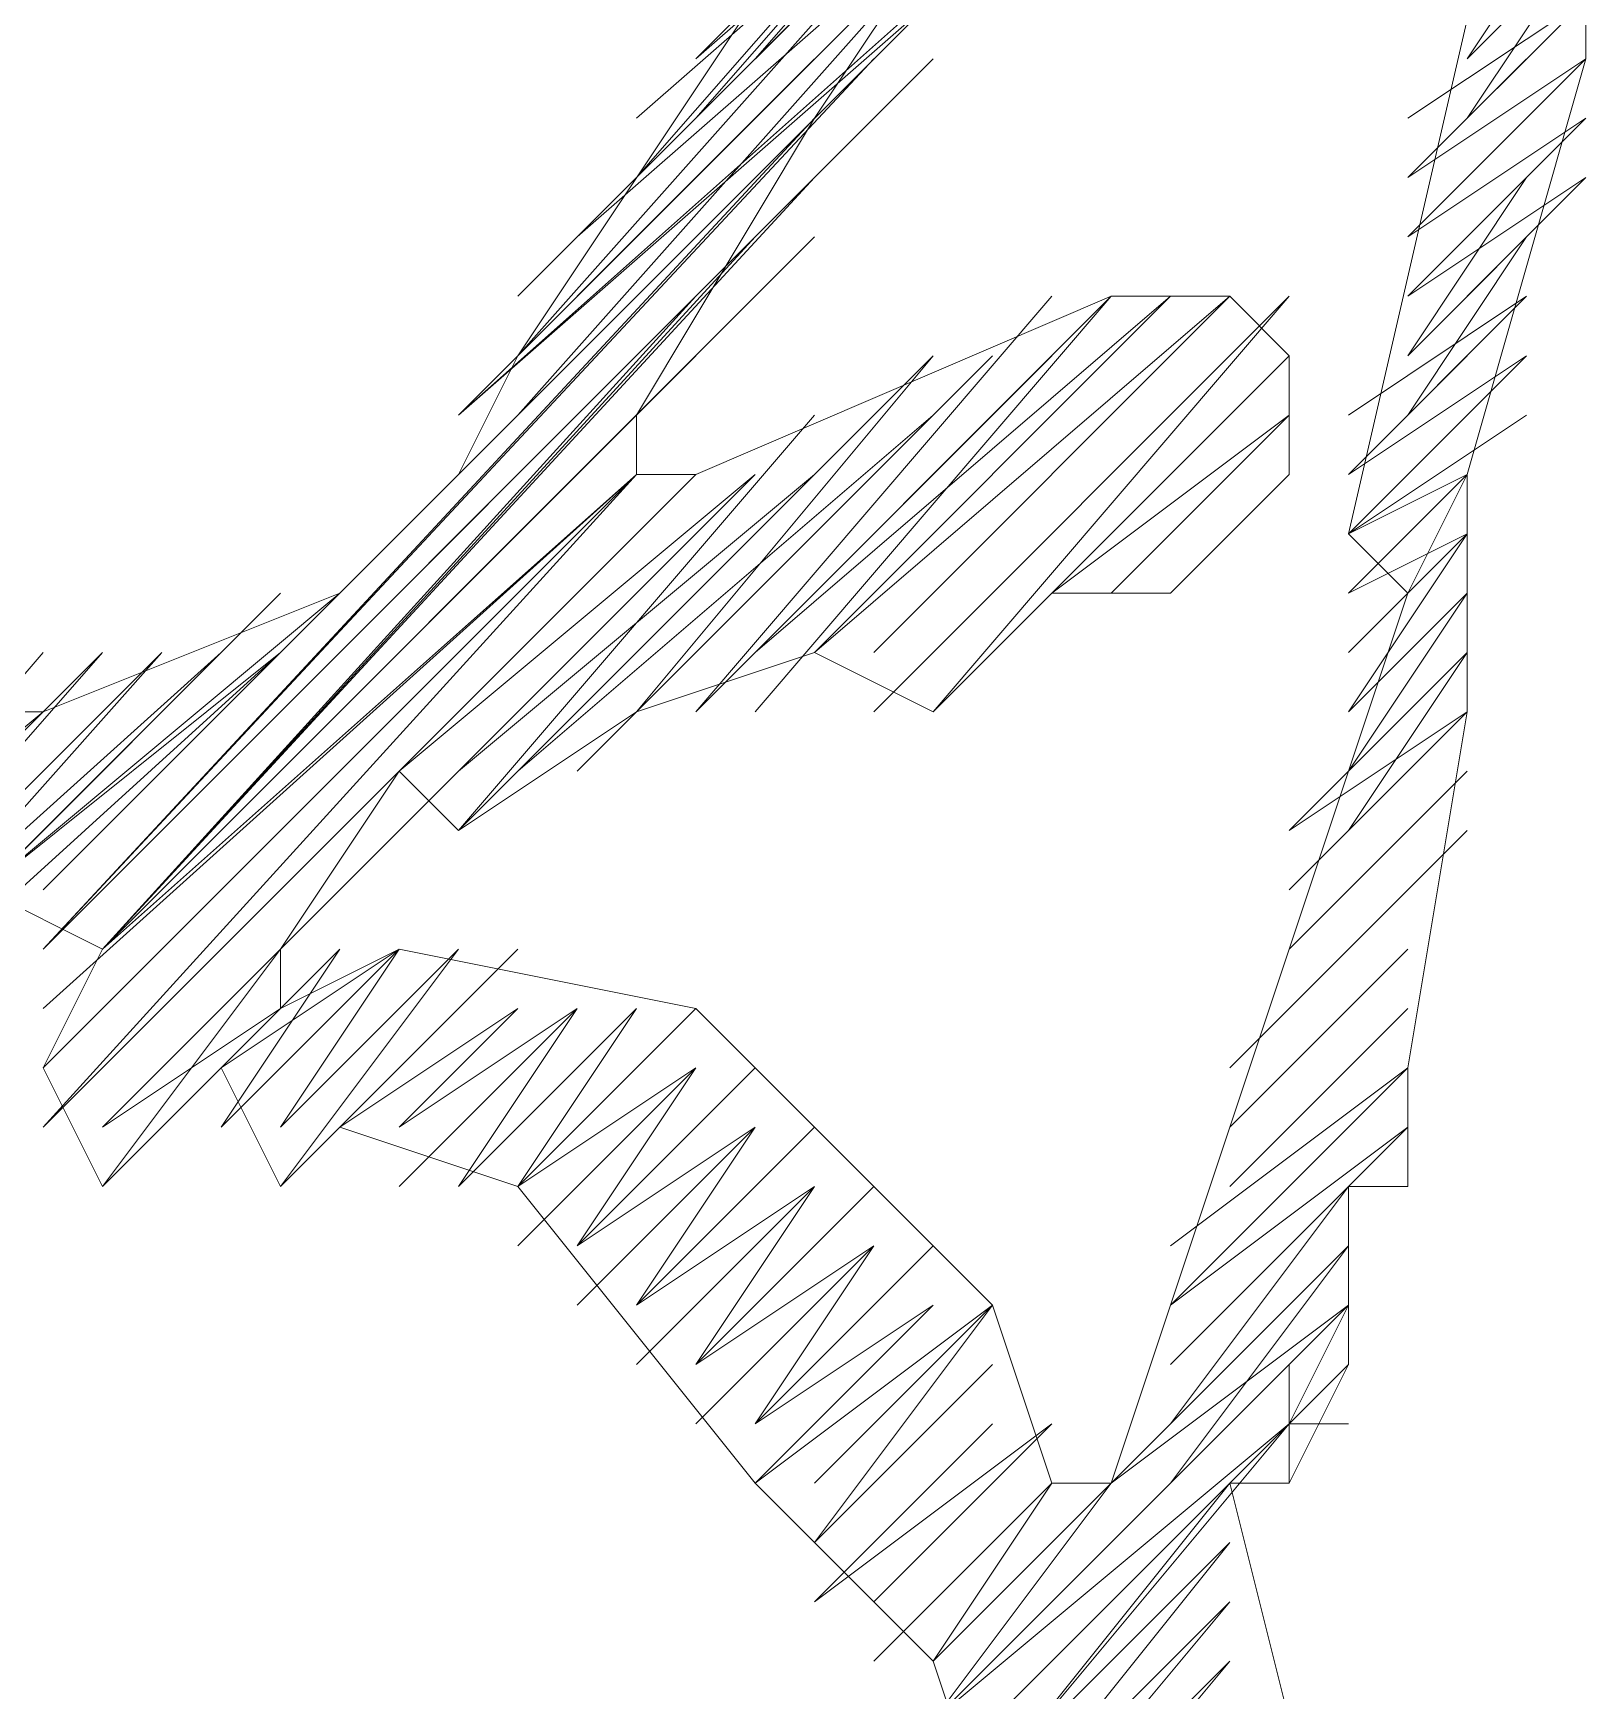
# Model space of a CAD drawing. Header units: millimetres. Extents: x 24 to 410, y 10 to 282.
# Drawn here: x 281.806 to 282.914, y 16.235 to 17.417 of the extents above; entities that cross this region are included whole.
import ezdxf

# ---------------------------------------------------------------- set-up
doc = ezdxf.new("R2010")
doc.units = ezdxf.units.MM
doc.layers.add('Watermark', color=7, linetype='Continuous')

msp = doc.modelspace()

# ---------------------------------------------------------------- linework, layer by layer
at = {"layer": 'Watermark', "lineweight": 0}
for points in [[(282.321, 17.441333), (282.151667, 17.187333), (282.109333, 17.102667), (282.024667, 17.018), (281.813, 16.933333), (281.728333, 16.933333), (281.728333, 16.975667), (281.770667, 17.399), (281.770667, 17.737667)], [(282.278667, 17.399), (282.617333, 17.737667)], [(282.321, 17.399), (282.617333, 17.737667)], [(282.278667, 17.399), (282.617333, 17.695333)], [(282.278667, 17.399), (282.617333, 17.695333)], [(282.278667, 17.356667), (282.575, 17.695333)], [(282.278667, 17.356667), (282.575, 17.695333)], [(282.236333, 17.356667), (282.575, 17.653)], [(282.236333, 17.314333), (282.575, 17.653)], [(282.236333, 17.314333), (282.532667, 17.653)], [(282.278667, 17.356667), (282.575, 17.653)], [(282.871333, 17.610667), (282.744333, 17.060333), (282.786667, 17.018), (282.575, 16.383), (282.532667, 16.383), (282.490333, 16.51), (282.278667, 16.721667), (282.067, 16.764), (281.982333, 16.721667), (281.982333, 16.764), (282.067, 16.891), (282.109333, 16.848667), (282.236333, 16.933333), (282.363333, 16.975667), (282.448, 16.933333), (282.532667, 17.018), (282.617333, 17.018), (282.702, 17.102667), (282.702, 17.187333), (282.659667, 17.229667), (282.575, 17.229667), (282.278667, 17.102667), (282.236333, 17.102667), (282.236333, 17.145), (282.363333, 17.356667), (282.532667, 17.610667)], [(282.194, 17.272), (282.532667, 17.610667)], [(282.194, 17.272), (282.532667, 17.610667)], [(282.194, 17.272), (282.532667, 17.610667)], [(282.236333, 17.314333), (282.532667, 17.610667)], [(282.236333, 17.314333), (282.532667, 17.610667)], [(282.151667, 17.229667), (282.490333, 17.568333)], [(282.151667, 17.187333), (282.490333, 17.568333)], [(282.151667, 17.187333), (282.490333, 17.568333)], [(282.194, 17.272), (282.532667, 17.568333)], [(282.194, 17.229667), (282.532667, 17.568333)], [(282.194, 17.229667), (282.532667, 17.568333)], [(282.151667, 17.187333), (282.490333, 17.526)], [(282.151667, 17.187333), (282.490333, 17.526)], [(282.151667, 17.187333), (282.490333, 17.526)], [(282.151667, 17.187333), (282.490333, 17.526)], [(282.151667, 17.145), (282.490333, 17.526)], [(282.151667, 17.145), (282.490333, 17.526)], [(282.829, 17.399), (282.913667, 17.526)], [(282.829, 17.399), (282.913667, 17.526)], [(282.829, 17.399), (282.913667, 17.526)], [(282.829, 17.399), (282.913667, 17.526)], [(282.829, 17.399), (282.913667, 17.526)], [(282.829, 17.399), (282.913667, 17.526)], [(282.829, 17.399), (282.913667, 17.526)], [(282.829, 17.399), (282.913667, 17.526)], [(282.109333, 17.145), (282.490333, 17.483667)], [(282.109333, 17.145), (282.448, 17.483667)], [(282.109333, 17.145), (282.448, 17.483667)], [(282.109333, 17.145), (282.448, 17.483667)], [(282.109333, 17.145), (282.448, 17.483667)], [(282.151667, 17.145), (282.490333, 17.483667)], [(282.702, 16.213667), (282.659667, 16.383), (282.702, 16.383), (282.702, 16.425333), (282.702, 16.383), (282.744333, 16.467667), (282.744333, 16.594667), (282.786667, 16.594667), (282.786667, 16.679333), (282.829, 16.933333), (282.829, 17.102667), (282.913667, 17.399), (282.913667, 17.483667)], [(282.829, 17.399), (282.913667, 17.483667)], [(282.829, 17.399), (282.913667, 17.483667)], [(282.829, 17.399), (282.913667, 17.483667)], [(282.829, 17.356667), (282.913667, 17.483667)], [(282.829, 17.356667), (282.913667, 17.483667)], [(282.829, 17.356667), (282.913667, 17.483667)], [(282.829, 17.356667), (282.913667, 17.483667)], [(282.829, 17.356667), (282.913667, 17.483667)], [(282.109333, 17.145), (282.448, 17.441333)], [(282.109333, 17.145), (282.448, 17.441333)], [(282.109333, 17.102667), (282.448, 17.441333)], [(282.109333, 17.102667), (282.448, 17.441333)], [(282.109333, 17.102667), (282.448, 17.441333)], [(282.109333, 17.102667), (282.448, 17.441333)], [(282.786667, 17.356667), (282.913667, 17.441333)], [(282.786667, 17.356667), (282.913667, 17.441333)], [(282.786667, 17.356667), (282.913667, 17.441333)], [(282.786667, 17.356667), (282.913667, 17.441333)], [(282.786667, 17.314333), (282.913667, 17.441333)], [(282.786667, 17.314333), (282.913667, 17.441333)], [(282.829, 17.356667), (282.913667, 17.441333)], [(282.829, 17.356667), (282.913667, 17.441333)], [(281.813, 16.764), (282.448, 17.399)], [(281.813, 16.764), (282.405667, 17.399)], [(281.813, 16.764), (282.405667, 17.399)], [(281.813, 16.764), (282.405667, 17.399)], [(281.813, 16.764), (282.405667, 17.399)], [(281.813, 16.764), (282.405667, 17.399)], [(282.786667, 17.314333), (282.913667, 17.399)], [(282.786667, 17.314333), (282.913667, 17.399)], [(282.786667, 17.314333), (282.913667, 17.399)], [(282.786667, 17.314333), (282.913667, 17.399)], [(282.786667, 17.314333), (282.913667, 17.399)], [(282.786667, 17.314333), (282.913667, 17.399)], [(282.786667, 17.314333), (282.913667, 17.399)], [(282.786667, 17.314333), (282.913667, 17.399)], [(282.786667, 17.314333), (282.913667, 17.399)], [(282.786667, 17.314333), (282.913667, 17.399)], [(282.786667, 17.272), (282.913667, 17.399)], [(282.786667, 17.272), (282.913667, 17.399)], [(282.786667, 17.272), (282.913667, 17.399)], [(282.786667, 17.272), (282.913667, 17.399)], [(282.786667, 17.272), (282.913667, 17.399)], [(282.786667, 17.272), (282.913667, 17.399)], [(282.786667, 17.272), (282.913667, 17.399)], [(282.786667, 17.272), (282.913667, 17.399)], [(281.813, 16.764), (282.405667, 17.356667)], [(281.813, 16.764), (282.405667, 17.356667)], [(281.813, 16.764), (282.405667, 17.356667)], [(281.813, 16.764), (282.405667, 17.356667)], [(281.813, 16.764), (282.405667, 17.356667)], [(281.813, 16.764), (282.363333, 17.356667)], [(282.786667, 17.272), (282.913667, 17.356667)], [(282.786667, 17.272), (282.913667, 17.356667)], [(282.786667, 17.272), (282.913667, 17.356667)], [(282.786667, 17.229667), (282.913667, 17.356667)], [(282.786667, 17.229667), (282.913667, 17.356667)], [(282.786667, 17.229667), (282.913667, 17.356667)], [(282.786667, 17.229667), (282.913667, 17.356667)], [(282.786667, 17.229667), (282.913667, 17.356667)], [(282.786667, 17.229667), (282.913667, 17.356667)], [(282.786667, 17.229667), (282.913667, 17.356667)], [(281.813, 16.764), (282.363333, 17.314333)], [(281.813, 16.764), (282.363333, 17.314333)], [(281.855333, 16.764), (282.363333, 17.314333)], [(282.786667, 17.229667), (282.913667, 17.314333)], [(282.786667, 17.229667), (282.913667, 17.314333)], [(282.786667, 17.229667), (282.913667, 17.314333)], [(282.786667, 17.229667), (282.913667, 17.314333)], [(282.786667, 17.187333), (282.913667, 17.314333)], [(282.786667, 17.187333), (282.913667, 17.314333)], [(282.786667, 17.187333), (282.871333, 17.314333)], [(282.786667, 17.187333), (282.871333, 17.314333)], [(282.786667, 17.187333), (282.871333, 17.314333)], [(282.786667, 17.187333), (282.871333, 17.314333)], [(282.786667, 17.187333), (282.871333, 17.314333)], [(281.855333, 16.764), (282.363333, 17.272)], [(281.855333, 16.764), (282.321, 17.272)], [(281.855333, 16.764), (282.321, 17.272)], [(282.786667, 17.187333), (282.871333, 17.272)], [(282.786667, 17.187333), (282.871333, 17.272)], [(282.786667, 17.187333), (282.871333, 17.272)], [(282.786667, 17.187333), (282.871333, 17.272)], [(282.786667, 17.145), (282.871333, 17.272)], [(282.786667, 17.145), (282.871333, 17.272)], [(282.786667, 17.145), (282.871333, 17.272)], [(282.786667, 17.145), (282.871333, 17.272)], [(282.786667, 17.145), (282.871333, 17.272)], [(282.786667, 17.145), (282.871333, 17.272)], [(281.855333, 16.764), (282.321, 17.229667)], [(281.855333, 16.764), (282.321, 17.229667)], [(281.855333, 16.764), (282.278667, 17.229667)], [(281.855333, 16.764), (282.278667, 17.229667)], [(282.278667, 16.933333), (282.532667, 17.229667)], [(282.278667, 16.933333), (282.575, 17.229667)], [(282.278667, 16.933333), (282.575, 17.229667)], [(282.278667, 16.933333), (282.575, 17.229667)], [(282.321, 16.933333), (282.575, 17.229667)], [(282.321, 16.933333), (282.575, 17.229667)], [(282.321, 16.933333), (282.575, 17.229667)], [(282.321, 16.933333), (282.575, 17.229667)], [(282.321, 16.975667), (282.575, 17.229667)], [(282.321, 16.975667), (282.617333, 17.229667)], [(282.321, 16.975667), (282.617333, 17.229667)], [(282.321, 16.975667), (282.617333, 17.229667)], [(282.321, 16.975667), (282.617333, 17.229667)], [(282.321, 16.975667), (282.617333, 17.229667)], [(282.363333, 16.975667), (282.617333, 17.229667)], [(282.363333, 16.975667), (282.617333, 17.229667)], [(282.363333, 16.975667), (282.617333, 17.229667)], [(282.363333, 16.975667), (282.617333, 17.229667)], [(282.363333, 16.975667), (282.617333, 17.229667)], [(282.363333, 16.975667), (282.617333, 17.229667)], [(282.363333, 16.975667), (282.617333, 17.229667)], [(282.363333, 16.975667), (282.617333, 17.229667)], [(282.363333, 16.975667), (282.617333, 17.229667)], [(282.363333, 16.975667), (282.659667, 17.229667)], [(282.363333, 16.975667), (282.659667, 17.229667)], [(282.363333, 16.975667), (282.659667, 17.229667)], [(282.363333, 16.975667), (282.659667, 17.229667)], [(282.405667, 16.975667), (282.659667, 17.229667)], [(282.405667, 16.975667), (282.659667, 17.229667)], [(282.405667, 16.975667), (282.659667, 17.229667)], [(282.405667, 16.975667), (282.659667, 17.229667)], [(282.405667, 16.975667), (282.659667, 17.229667)], [(282.405667, 16.975667), (282.659667, 17.229667)], [(282.405667, 16.975667), (282.659667, 17.229667)], [(282.405667, 16.975667), (282.659667, 17.229667)], [(282.405667, 16.975667), (282.659667, 17.229667)], [(282.405667, 16.975667), (282.659667, 17.229667)], [(282.405667, 16.975667), (282.659667, 17.229667)], [(282.405667, 16.975667), (282.659667, 17.229667)], [(282.405667, 16.975667), (282.659667, 17.229667)], [(282.405667, 16.975667), (282.659667, 17.229667)], [(282.405667, 16.975667), (282.659667, 17.229667)], [(282.405667, 16.933333), (282.702, 17.229667)], [(282.405667, 16.933333), (282.702, 17.229667)], [(282.448, 16.933333), (282.702, 17.229667)], [(282.744333, 17.145), (282.871333, 17.229667)], [(282.744333, 17.102667), (282.871333, 17.229667)], [(282.744333, 17.102667), (282.871333, 17.229667)], [(282.744333, 17.102667), (282.871333, 17.229667)], [(282.744333, 17.102667), (282.871333, 17.229667)], [(282.744333, 17.102667), (282.871333, 17.229667)], [(282.744333, 17.102667), (282.871333, 17.229667)], [(282.786667, 17.145), (282.871333, 17.229667)], [(282.786667, 17.145), (282.871333, 17.229667)], [(282.786667, 17.145), (282.871333, 17.229667)], [(282.786667, 17.145), (282.871333, 17.229667)], [(281.855333, 16.764), (282.278667, 17.187333)], [(281.855333, 16.764), (282.278667, 17.187333)], [(281.855333, 16.764), (282.278667, 17.187333)], [(282.194, 16.933333), (282.448, 17.187333)], [(282.194, 16.933333), (282.448, 17.187333)], [(282.236333, 16.933333), (282.448, 17.187333)], [(282.236333, 16.933333), (282.490333, 17.187333)], [(282.236333, 16.933333), (282.490333, 17.187333)], [(282.236333, 16.933333), (282.490333, 17.187333)], [(282.236333, 16.933333), (282.490333, 17.187333)], [(282.236333, 16.933333), (282.490333, 17.187333)], [(282.236333, 16.933333), (282.490333, 17.187333)], [(282.236333, 16.933333), (282.490333, 17.187333)], [(282.236333, 16.933333), (282.490333, 17.187333)], [(282.278667, 16.933333), (282.532667, 17.187333)], [(282.278667, 16.933333), (282.532667, 17.187333)], [(282.278667, 16.933333), (282.532667, 17.187333)], [(282.278667, 16.933333), (282.532667, 17.187333)], [(282.278667, 16.933333), (282.532667, 17.187333)], [(282.278667, 16.933333), (282.532667, 17.187333)], [(282.448, 16.933333), (282.702, 17.187333)], [(282.448, 16.933333), (282.702, 17.187333)], [(282.448, 16.933333), (282.702, 17.187333)], [(282.448, 16.933333), (282.702, 17.187333)], [(282.448, 16.933333), (282.702, 17.187333)], [(282.448, 16.933333), (282.702, 17.187333)], [(282.448, 16.933333), (282.702, 17.187333)], [(282.448, 16.933333), (282.702, 17.187333)], [(282.448, 16.933333), (282.702, 17.187333)], [(282.532667, 17.018), (282.702, 17.187333)], [(282.532667, 17.018), (282.702, 17.187333)], [(282.532667, 17.018), (282.702, 17.187333)], [(282.532667, 17.018), (282.702, 17.187333)], [(282.532667, 17.018), (282.702, 17.187333)], [(282.532667, 17.018), (282.702, 17.187333)], [(282.532667, 17.018), (282.702, 17.187333)], [(282.532667, 17.018), (282.702, 17.187333)], [(282.532667, 17.018), (282.702, 17.187333)], [(282.744333, 17.102667), (282.871333, 17.187333)], [(282.744333, 17.102667), (282.871333, 17.187333)], [(282.744333, 17.102667), (282.871333, 17.187333)], [(282.744333, 17.102667), (282.871333, 17.187333)], [(282.744333, 17.102667), (282.871333, 17.187333)], [(282.744333, 17.060333), (282.871333, 17.187333)], [(282.744333, 17.060333), (282.871333, 17.187333)], [(282.744333, 17.060333), (282.871333, 17.187333)], [(282.744333, 17.060333), (282.871333, 17.187333)], [(282.744333, 17.060333), (282.871333, 17.187333)], [(281.855333, 16.764), (282.236333, 17.145)], [(281.855333, 16.764), (282.236333, 17.145)], [(281.855333, 16.764), (282.236333, 17.145)], [(281.855333, 16.764), (282.236333, 17.145)], [(282.109333, 16.848667), (282.363333, 17.145)], [(282.109333, 16.848667), (282.363333, 17.145)], [(282.109333, 16.848667), (282.363333, 17.145)], [(282.109333, 16.848667), (282.363333, 17.145)], [(282.109333, 16.848667), (282.363333, 17.145)], [(282.109333, 16.848667), (282.405667, 17.145)], [(282.109333, 16.848667), (282.405667, 17.145)], [(282.109333, 16.848667), (282.405667, 17.145)], [(282.109333, 16.848667), (282.405667, 17.145)], [(282.109333, 16.848667), (282.405667, 17.145)], [(282.151667, 16.891), (282.405667, 17.145)], [(282.151667, 16.891), (282.405667, 17.145)], [(282.151667, 16.891), (282.405667, 17.145)], [(282.151667, 16.891), (282.448, 17.145)], [(282.194, 16.891), (282.448, 17.145)], [(282.194, 16.891), (282.448, 17.145)], [(282.194, 16.891), (282.448, 17.145)], [(282.532667, 17.018), (282.702, 17.145)], [(282.575, 17.018), (282.702, 17.145)], [(282.575, 17.018), (282.702, 17.145)], [(282.575, 17.018), (282.702, 17.145)], [(282.575, 17.018), (282.702, 17.145)], [(282.575, 17.018), (282.702, 17.145)], [(282.575, 17.018), (282.702, 17.145)], [(282.575, 17.018), (282.702, 17.145)], [(282.575, 17.018), (282.702, 17.145)], [(282.575, 17.018), (282.702, 17.145)], [(282.575, 17.018), (282.702, 17.145)], [(282.575, 17.018), (282.702, 17.145)], [(282.575, 17.018), (282.702, 17.145)], [(282.575, 17.018), (282.702, 17.145)], [(282.744333, 17.060333), (282.871333, 17.145)], [(282.744333, 17.060333), (282.871333, 17.145)], [(282.744333, 17.060333), (282.871333, 17.145)], [(282.744333, 17.060333), (282.871333, 17.145)], [(282.744333, 17.060333), (282.871333, 17.145)], [(282.744333, 17.060333), (282.871333, 17.145)], [(282.744333, 17.060333), (282.871333, 17.145)], [(282.744333, 17.060333), (282.871333, 17.145)], [(282.744333, 17.060333), (282.829, 17.145)], [(282.744333, 17.060333), (282.829, 17.145)], [(281.813, 16.721667), (282.236333, 17.102667)], [(281.813, 16.679333), (282.236333, 17.102667)], [(281.813, 16.679333), (282.236333, 17.102667)], [(281.813, 16.679333), (282.236333, 17.102667)], [(281.813, 16.679333), (282.236333, 17.102667)], [(281.813, 16.679333), (282.236333, 17.102667)], [(281.813, 16.679333), (282.236333, 17.102667)], [(281.813, 16.679333), (282.236333, 17.102667)], [(281.813, 16.679333), (282.236333, 17.102667)], [(281.813, 16.679333), (282.236333, 17.102667)], [(281.813, 16.679333), (282.236333, 17.102667)], [(281.813, 16.637), (282.236333, 17.102667)], [(281.813, 16.637), (282.236333, 17.102667)], [(281.813, 16.637), (282.236333, 17.102667)], [(281.813, 16.637), (282.236333, 17.102667)], [(281.813, 16.637), (282.236333, 17.102667)], [(281.813, 16.637), (282.278667, 17.102667)], [(281.813, 16.637), (282.278667, 17.102667)], [(281.813, 16.637), (282.278667, 17.102667)], [(281.813, 16.637), (282.278667, 17.102667)], [(281.813, 16.637), (282.278667, 17.102667)], [(281.813, 16.637), (282.278667, 17.102667)], [(281.813, 16.637), (282.278667, 17.102667)], [(281.813, 16.637), (282.278667, 17.102667)], [(281.813, 16.637), (282.278667, 17.102667)], [(281.813, 16.637), (282.278667, 17.102667)], [(281.855333, 16.764), (282.236333, 17.102667)], [(281.855333, 16.764), (282.236333, 17.102667)], [(281.855333, 16.764), (282.236333, 17.102667)], [(281.855333, 16.721667), (282.236333, 17.102667)], [(281.855333, 16.721667), (282.236333, 17.102667)], [(281.855333, 16.721667), (282.236333, 17.102667)], [(281.855333, 16.637), (282.321, 17.102667)], [(281.855333, 16.637), (282.321, 17.102667)], [(282.067, 16.891), (282.321, 17.102667)], [(282.067, 16.891), (282.321, 17.102667)], [(282.109333, 16.891), (282.321, 17.102667)], [(282.109333, 16.891), (282.321, 17.102667)], [(282.109333, 16.891), (282.321, 17.102667)], [(282.109333, 16.891), (282.321, 17.102667)], [(282.109333, 16.891), (282.363333, 17.102667)], [(282.109333, 16.891), (282.363333, 17.102667)], [(282.617333, 17.018), (282.702, 17.102667)], [(282.617333, 17.018), (282.702, 17.102667)], [(282.617333, 17.018), (282.702, 17.102667)], [(282.617333, 17.018), (282.702, 17.102667)], [(282.617333, 17.018), (282.702, 17.102667)], [(282.744333, 17.060333), (282.829, 17.102667)], [(282.744333, 17.018), (282.829, 17.102667)], [(282.744333, 17.018), (282.829, 17.102667)], [(282.744333, 17.018), (282.829, 17.102667)], [(282.744333, 17.018), (282.829, 17.102667)], [(282.786667, 17.060333), (282.829, 17.102667)], [(282.786667, 17.018), (282.829, 17.102667)], [(282.786667, 17.018), (282.829, 17.102667)], [(282.786667, 17.018), (282.829, 17.102667)], [(282.786667, 17.018), (282.829, 17.102667)], [(282.786667, 17.018), (282.829, 17.102667)], [(282.744333, 17.018), (282.829, 17.060333)], [(282.744333, 17.018), (282.829, 17.060333)], [(282.744333, 16.975667), (282.829, 17.060333)], [(282.744333, 16.975667), (282.829, 17.060333)], [(282.744333, 16.975667), (282.829, 17.060333)], [(282.744333, 16.975667), (282.829, 17.060333)], [(282.744333, 16.975667), (282.829, 17.060333)], [(282.744333, 16.975667), (282.829, 17.060333)], [(282.744333, 16.975667), (282.829, 17.060333)], [(282.744333, 16.975667), (282.829, 17.060333)], [(282.744333, 16.975667), (282.829, 17.060333)], [(282.744333, 16.975667), (282.829, 17.060333)], [(282.744333, 16.933333), (282.829, 17.060333)], [(282.744333, 16.933333), (282.829, 17.060333)], [(281.770667, 16.806333), (281.982333, 17.018)], [(281.770667, 16.806333), (281.982333, 17.018)], [(281.770667, 16.806333), (282.024667, 17.018)], [(281.813, 16.806333), (282.024667, 17.018)], [(282.744333, 16.933333), (282.829, 17.018)], [(282.744333, 16.933333), (282.829, 17.018)], [(282.744333, 16.933333), (282.829, 17.018)], [(282.744333, 16.933333), (282.829, 17.018)], [(282.744333, 16.933333), (282.829, 17.018)], [(282.744333, 16.933333), (282.829, 17.018)], [(282.744333, 16.933333), (282.829, 17.018)], [(282.744333, 16.933333), (282.829, 17.018)], [(282.744333, 16.891), (282.829, 17.018)], [(282.744333, 16.891), (282.829, 17.018)], [(282.744333, 16.891), (282.829, 17.018)], [(282.744333, 16.891), (282.829, 17.018)], [(282.744333, 16.891), (282.829, 17.018)], [(282.744333, 16.891), (282.829, 17.018)], [(281.516667, 16.594667), (281.897667, 16.975667)], [(281.516667, 16.594667), (281.94, 16.975667)], [(281.516667, 16.594667), (281.94, 16.975667)], [(281.516667, 16.594667), (281.94, 16.975667)], [(281.516667, 16.594667), (281.94, 16.975667)], [(281.516667, 16.594667), (281.94, 16.975667)], [(281.516667, 16.594667), (281.94, 16.975667)], [(281.516667, 16.552333), (281.94, 16.975667)], [(281.516667, 16.552333), (281.94, 16.975667)], [(281.516667, 16.552333), (281.94, 16.975667)], [(281.516667, 16.552333), (281.94, 16.975667)], [(281.516667, 16.552333), (281.982333, 16.975667)], [(281.559, 16.679333), (281.813, 16.975667)], [(281.559, 16.679333), (281.813, 16.975667)], [(281.559, 16.679333), (281.855333, 16.975667)], [(281.559, 16.679333), (281.855333, 16.975667)], [(281.559, 16.679333), (281.855333, 16.975667)], [(281.559, 16.679333), (281.855333, 16.975667)], [(281.559, 16.637), (281.855333, 16.975667)], [(281.559, 16.637), (281.855333, 16.975667)], [(281.559, 16.637), (281.855333, 16.975667)], [(281.559, 16.637), (281.855333, 16.975667)], [(281.559, 16.637), (281.855333, 16.975667)], [(281.559, 16.637), (281.855333, 16.975667)], [(281.559, 16.637), (281.897667, 16.975667)], [(281.559, 16.637), (281.897667, 16.975667)], [(281.559, 16.637), (281.897667, 16.975667)], [(281.559, 16.637), (281.897667, 16.975667)], [(281.559, 16.637), (281.897667, 16.975667)], [(281.559, 16.637), (281.897667, 16.975667)], [(281.559, 16.594667), (281.897667, 16.975667)], [(281.559, 16.594667), (281.897667, 16.975667)], [(281.559, 16.594667), (281.897667, 16.975667)], [(281.559, 16.594667), (281.897667, 16.975667)], [(281.770667, 16.806333), (281.982333, 16.975667)], [(281.770667, 16.806333), (281.982333, 16.975667)], [(281.770667, 16.806333), (281.982333, 16.975667)], [(281.770667, 16.806333), (281.982333, 16.975667)], [(281.770667, 16.806333), (281.982333, 16.975667)], [(281.770667, 16.806333), (281.982333, 16.975667)], [(281.770667, 16.806333), (281.982333, 16.975667)], [(282.702, 16.848667), (282.829, 16.975667)], [(282.702, 16.848667), (282.829, 16.975667)], [(282.702, 16.848667), (282.829, 16.975667)], [(282.702, 16.848667), (282.829, 16.975667)], [(282.702, 16.848667), (282.829, 16.975667)], [(282.702, 16.848667), (282.829, 16.975667)], [(282.702, 16.848667), (282.829, 16.975667)], [(282.744333, 16.891), (282.829, 16.975667)], [(282.744333, 16.891), (282.829, 16.975667)], [(282.744333, 16.891), (282.829, 16.975667)], [(282.744333, 16.891), (282.829, 16.975667)], [(282.744333, 16.848667), (282.829, 16.975667)], [(282.744333, 16.848667), (282.829, 16.975667)], [(281.559, 16.721667), (281.813, 16.933333)], [(281.559, 16.721667), (281.813, 16.933333)], [(281.559, 16.721667), (281.813, 16.933333)], [(281.559, 16.721667), (281.813, 16.933333)], [(281.559, 16.679333), (281.813, 16.933333)], [(281.559, 16.679333), (281.813, 16.933333)], [(281.559, 16.679333), (281.813, 16.933333)], [(281.559, 16.679333), (281.813, 16.933333)], [(281.559, 16.679333), (281.813, 16.933333)], [(282.702, 16.848667), (282.829, 16.933333)], [(282.702, 16.806333), (282.829, 16.933333)], [(282.702, 16.806333), (282.829, 16.933333)], [(282.702, 16.806333), (282.829, 16.933333)], [(282.702, 16.806333), (282.829, 16.933333)], [(282.702, 16.806333), (282.829, 16.933333)], [(282.702, 16.806333), (282.829, 16.933333)], [(282.702, 16.806333), (282.829, 16.933333)], [(282.702, 16.806333), (282.829, 16.933333)], [(282.702, 16.806333), (282.829, 16.933333)], [(282.702, 16.806333), (282.829, 16.933333)], [(282.702, 16.764), (282.829, 16.891)], [(282.702, 16.764), (282.829, 16.891)], [(282.702, 16.764), (282.829, 16.891)], [(282.702, 16.764), (282.829, 16.891)], [(282.702, 16.764), (282.829, 16.891)], [(282.702, 16.764), (282.829, 16.891)], [(282.702, 16.764), (282.829, 16.891)], [(282.702, 16.764), (282.829, 16.891)], [(282.702, 16.764), (282.829, 16.891)], [(282.702, 16.764), (282.829, 16.891)], [(281.855333, 16.637), (282.067, 16.848667)], [(281.855333, 16.637), (282.067, 16.848667)], [(282.702, 16.721667), (282.829, 16.848667)], [(282.702, 16.721667), (282.829, 16.848667)], [(282.702, 16.721667), (282.829, 16.848667)], [(282.702, 16.721667), (282.829, 16.848667)], [(282.702, 16.721667), (282.829, 16.848667)], [(282.702, 16.721667), (282.829, 16.848667)], [(282.702, 16.721667), (282.829, 16.848667)], [(282.702, 16.721667), (282.829, 16.848667)], [(282.702, 16.721667), (282.829, 16.848667)], [(282.702, 16.721667), (282.829, 16.848667)], [(281.601333, 16.129), (281.686, 16.552333), (281.686, 16.679333), (281.770667, 16.806333), (281.855333, 16.764), (281.813, 16.679333), (281.855333, 16.594667), (281.94, 16.679333), (281.982333, 16.594667), (282.024667, 16.637), (282.151667, 16.594667), (282.321, 16.383), (282.405667, 16.298333), (282.448, 16.256), (282.490333, 16.129)], [(281.855333, 16.637), (282.024667, 16.806333)], [(281.855333, 16.637), (282.024667, 16.806333)], [(282.659667, 16.679333), (282.786667, 16.806333)], [(282.659667, 16.679333), (282.786667, 16.806333)], [(282.659667, 16.679333), (282.786667, 16.806333)], [(282.659667, 16.679333), (282.786667, 16.806333)], [(282.659667, 16.679333), (282.786667, 16.806333)], [(282.659667, 16.679333), (282.786667, 16.806333)], [(282.659667, 16.679333), (282.786667, 16.806333)], [(282.659667, 16.679333), (282.786667, 16.806333)], [(282.659667, 16.679333), (282.786667, 16.806333)], [(282.659667, 16.679333), (282.786667, 16.806333)], [(281.855333, 16.637), (281.982333, 16.764)], [(281.855333, 16.637), (281.982333, 16.764)], [(281.855333, 16.637), (281.982333, 16.764)], [(281.855333, 16.637), (281.982333, 16.764)], [(281.855333, 16.637), (281.982333, 16.764)], [(281.855333, 16.637), (281.982333, 16.764)], [(281.855333, 16.594667), (281.982333, 16.764)], [(281.855333, 16.637), (281.982333, 16.764)], [(281.855333, 16.637), (281.982333, 16.764)], [(281.897667, 16.637), (282.024667, 16.764)], [(281.94, 16.637), (282.024667, 16.764)], [(281.94, 16.679333), (282.024667, 16.764)], [(281.94, 16.679333), (282.024667, 16.764)], [(281.94, 16.679333), (282.024667, 16.764)], [(281.94, 16.679333), (282.024667, 16.764)], [(281.94, 16.679333), (282.024667, 16.764)], [(281.94, 16.679333), (282.067, 16.764)], [(281.94, 16.679333), (282.067, 16.764)], [(281.94, 16.679333), (282.067, 16.764)], [(281.94, 16.637), (282.067, 16.764)], [(281.94, 16.637), (282.067, 16.764)], [(281.94, 16.637), (282.067, 16.764)], [(281.94, 16.637), (282.067, 16.764)], [(281.94, 16.637), (282.067, 16.764)], [(281.94, 16.637), (282.067, 16.764)], [(281.982333, 16.637), (282.067, 16.764)], [(281.982333, 16.637), (282.067, 16.764)], [(281.982333, 16.637), (282.067, 16.764)], [(281.982333, 16.637), (282.109333, 16.764)], [(281.982333, 16.637), (282.109333, 16.764)], [(281.982333, 16.637), (282.109333, 16.764)], [(281.982333, 16.637), (282.109333, 16.764)], [(281.982333, 16.637), (282.109333, 16.764)], [(281.982333, 16.637), (282.109333, 16.764)], [(281.982333, 16.637), (282.109333, 16.764)], [(281.982333, 16.637), (282.109333, 16.764)], [(281.982333, 16.637), (282.109333, 16.764)], [(281.982333, 16.637), (282.109333, 16.764)], [(281.982333, 16.637), (282.109333, 16.764)], [(281.982333, 16.637), (282.109333, 16.764)], [(281.982333, 16.637), (282.109333, 16.764)], [(281.982333, 16.637), (282.109333, 16.764)], [(281.982333, 16.637), (282.109333, 16.764)], [(281.982333, 16.637), (282.109333, 16.764)], [(281.982333, 16.637), (282.109333, 16.764)], [(281.982333, 16.637), (282.109333, 16.764)], [(281.982333, 16.594667), (282.109333, 16.764)], [(281.982333, 16.594667), (282.151667, 16.764)], [(282.024667, 16.637), (282.151667, 16.764)], [(282.024667, 16.637), (282.151667, 16.764)], [(282.024667, 16.637), (282.151667, 16.764)], [(282.024667, 16.637), (282.151667, 16.764)], [(282.024667, 16.637), (282.151667, 16.764)], [(282.024667, 16.637), (282.151667, 16.764)], [(282.024667, 16.637), (282.151667, 16.764)], [(282.024667, 16.637), (282.151667, 16.764)], [(282.024667, 16.637), (282.151667, 16.764)], [(282.659667, 16.637), (282.786667, 16.764)], [(282.659667, 16.637), (282.786667, 16.764)], [(282.659667, 16.637), (282.786667, 16.764)], [(282.659667, 16.637), (282.786667, 16.764)], [(282.659667, 16.637), (282.786667, 16.764)], [(282.659667, 16.637), (282.786667, 16.764)], [(282.659667, 16.637), (282.786667, 16.764)], [(282.659667, 16.637), (282.786667, 16.764)], [(282.659667, 16.637), (282.786667, 16.764)], [(282.659667, 16.637), (282.786667, 16.764)], [(281.855333, 16.637), (281.982333, 16.721667)], [(281.897667, 16.637), (281.982333, 16.721667)], [(281.897667, 16.637), (281.982333, 16.721667)], [(281.897667, 16.637), (281.982333, 16.721667)], [(281.897667, 16.637), (281.982333, 16.721667)], [(282.024667, 16.637), (282.151667, 16.721667)], [(282.024667, 16.637), (282.151667, 16.721667)], [(282.024667, 16.637), (282.151667, 16.721667)], [(282.067, 16.637), (282.151667, 16.721667)], [(282.067, 16.637), (282.151667, 16.721667)], [(282.067, 16.637), (282.151667, 16.721667)], [(282.067, 16.637), (282.151667, 16.721667)], [(282.067, 16.637), (282.151667, 16.721667)], [(282.067, 16.637), (282.194, 16.721667)], [(282.067, 16.637), (282.194, 16.721667)], [(282.067, 16.637), (282.194, 16.721667)], [(282.067, 16.637), (282.194, 16.721667)], [(282.067, 16.637), (282.194, 16.721667)], [(282.067, 16.594667), (282.194, 16.721667)], [(282.067, 16.594667), (282.194, 16.721667)], [(282.067, 16.594667), (282.194, 16.721667)], [(282.067, 16.594667), (282.194, 16.721667)], [(282.067, 16.594667), (282.194, 16.721667)], [(282.067, 16.594667), (282.194, 16.721667)], [(282.067, 16.594667), (282.194, 16.721667)], [(282.067, 16.594667), (282.194, 16.721667)], [(282.067, 16.594667), (282.194, 16.721667)], [(282.109333, 16.594667), (282.194, 16.721667)], [(282.109333, 16.594667), (282.194, 16.721667)], [(282.109333, 16.594667), (282.194, 16.721667)], [(282.109333, 16.594667), (282.194, 16.721667)], [(282.109333, 16.594667), (282.236333, 16.721667)], [(282.109333, 16.594667), (282.236333, 16.721667)], [(282.109333, 16.594667), (282.236333, 16.721667)], [(282.109333, 16.594667), (282.236333, 16.721667)], [(282.109333, 16.594667), (282.236333, 16.721667)], [(282.109333, 16.594667), (282.236333, 16.721667)], [(282.109333, 16.594667), (282.236333, 16.721667)], [(282.109333, 16.594667), (282.236333, 16.721667)], [(282.109333, 16.594667), (282.236333, 16.721667)], [(282.109333, 16.594667), (282.236333, 16.721667)], [(282.109333, 16.594667), (282.236333, 16.721667)], [(282.109333, 16.594667), (282.236333, 16.721667)], [(282.109333, 16.594667), (282.236333, 16.721667)], [(282.109333, 16.594667), (282.236333, 16.721667)], [(282.109333, 16.594667), (282.236333, 16.721667)], [(282.109333, 16.594667), (282.236333, 16.721667)], [(282.151667, 16.594667), (282.236333, 16.721667)], [(282.151667, 16.594667), (282.236333, 16.721667)], [(282.151667, 16.594667), (282.278667, 16.721667)], [(282.151667, 16.594667), (282.278667, 16.721667)], [(282.151667, 16.594667), (282.278667, 16.721667)], [(282.151667, 16.594667), (282.278667, 16.721667)], [(282.151667, 16.594667), (282.278667, 16.721667)], [(282.151667, 16.594667), (282.278667, 16.721667)], [(282.151667, 16.594667), (282.278667, 16.721667)], [(282.151667, 16.594667), (282.278667, 16.721667)], [(282.151667, 16.594667), (282.278667, 16.721667)], [(282.659667, 16.594667), (282.786667, 16.721667)], [(282.659667, 16.594667), (282.786667, 16.721667)], [(282.659667, 16.594667), (282.786667, 16.721667)], [(282.659667, 16.594667), (282.786667, 16.721667)], [(282.659667, 16.594667), (282.786667, 16.721667)], [(282.659667, 16.594667), (282.786667, 16.721667)], [(282.659667, 16.594667), (282.786667, 16.721667)], [(282.659667, 16.594667), (282.786667, 16.721667)], [(282.659667, 16.594667), (282.786667, 16.721667)], [(282.659667, 16.594667), (282.786667, 16.721667)], [(282.151667, 16.594667), (282.278667, 16.679333)], [(282.151667, 16.594667), (282.278667, 16.679333)], [(282.151667, 16.594667), (282.278667, 16.679333)], [(282.151667, 16.552333), (282.278667, 16.679333)], [(282.151667, 16.552333), (282.278667, 16.679333)], [(282.151667, 16.552333), (282.278667, 16.679333)], [(282.151667, 16.552333), (282.278667, 16.679333)], [(282.151667, 16.552333), (282.278667, 16.679333)], [(282.151667, 16.552333), (282.278667, 16.679333)], [(282.151667, 16.552333), (282.278667, 16.679333)], [(282.151667, 16.552333), (282.278667, 16.679333)], [(282.151667, 16.552333), (282.278667, 16.679333)], [(282.194, 16.552333), (282.278667, 16.679333)], [(282.194, 16.552333), (282.278667, 16.679333)], [(282.194, 16.552333), (282.321, 16.679333)], [(282.194, 16.552333), (282.321, 16.679333)], [(282.194, 16.552333), (282.321, 16.679333)], [(282.194, 16.552333), (282.321, 16.679333)], [(282.194, 16.552333), (282.321, 16.679333)], [(282.194, 16.552333), (282.321, 16.679333)], [(282.194, 16.552333), (282.321, 16.679333)], [(282.194, 16.552333), (282.321, 16.679333)], [(282.194, 16.552333), (282.321, 16.679333)], [(282.194, 16.552333), (282.321, 16.679333)], [(282.194, 16.552333), (282.321, 16.679333)], [(282.194, 16.552333), (282.321, 16.679333)], [(282.194, 16.552333), (282.321, 16.679333)], [(282.194, 16.552333), (282.321, 16.679333)], [(282.617333, 16.552333), (282.786667, 16.679333)], [(282.617333, 16.552333), (282.786667, 16.679333)], [(282.617333, 16.51), (282.786667, 16.679333)], [(282.617333, 16.51), (282.786667, 16.679333)], [(282.617333, 16.51), (282.786667, 16.679333)], [(282.617333, 16.51), (282.786667, 16.679333)], [(282.659667, 16.552333), (282.786667, 16.679333)], [(282.659667, 16.552333), (282.786667, 16.679333)], [(282.659667, 16.552333), (282.786667, 16.679333)], [(282.659667, 16.552333), (282.786667, 16.679333)], [(282.659667, 16.552333), (282.786667, 16.679333)], [(282.659667, 16.552333), (282.786667, 16.679333)], [(282.659667, 16.552333), (282.786667, 16.679333)], [(282.659667, 16.552333), (282.786667, 16.679333)], [(282.194, 16.552333), (282.321, 16.637)], [(282.194, 16.552333), (282.321, 16.637)], [(282.194, 16.51), (282.321, 16.637)], [(282.194, 16.51), (282.321, 16.637)], [(282.194, 16.51), (282.321, 16.637)], [(282.194, 16.51), (282.321, 16.637)], [(282.194, 16.51), (282.321, 16.637)], [(282.194, 16.51), (282.321, 16.637)], [(282.194, 16.51), (282.321, 16.637)], [(282.194, 16.51), (282.321, 16.637)], [(282.194, 16.51), (282.321, 16.637)], [(282.236333, 16.51), (282.321, 16.637)], [(282.236333, 16.51), (282.321, 16.637)], [(282.236333, 16.51), (282.363333, 16.637)], [(282.236333, 16.51), (282.363333, 16.637)], [(282.236333, 16.51), (282.363333, 16.637)], [(282.236333, 16.51), (282.363333, 16.637)], [(282.236333, 16.51), (282.363333, 16.637)], [(282.236333, 16.51), (282.363333, 16.637)], [(282.236333, 16.51), (282.363333, 16.637)], [(282.236333, 16.51), (282.363333, 16.637)], [(282.236333, 16.51), (282.363333, 16.637)], [(282.236333, 16.51), (282.363333, 16.637)], [(282.236333, 16.51), (282.363333, 16.637)], [(282.236333, 16.51), (282.363333, 16.637)], [(282.236333, 16.51), (282.363333, 16.637)], [(282.236333, 16.51), (282.363333, 16.637)], [(282.617333, 16.51), (282.786667, 16.637)], [(282.617333, 16.51), (282.786667, 16.637)], [(282.617333, 16.51), (282.786667, 16.637)], [(282.617333, 16.51), (282.786667, 16.637)], [(282.617333, 16.51), (282.786667, 16.637)], [(282.617333, 16.51), (282.786667, 16.637)], [(282.617333, 16.467667), (282.786667, 16.637)], [(282.617333, 16.467667), (282.786667, 16.637)], [(282.617333, 16.467667), (282.786667, 16.637)], [(282.617333, 16.467667), (282.786667, 16.637)], [(282.617333, 16.467667), (282.786667, 16.637)], [(282.617333, 16.467667), (282.786667, 16.637)], [(282.744333, 16.594667), (282.786667, 16.637)], [(282.744333, 16.594667), (282.786667, 16.637)], [(282.744333, 16.594667), (282.786667, 16.637)], [(282.744333, 16.594667), (282.786667, 16.637)], [(282.786667, 16.594667), (282.786667, 16.637)], [(282.786667, 16.594667), (282.786667, 16.637)], [(282.786667, 16.594667), (282.786667, 16.637)], [(282.786667, 16.594667), (282.786667, 16.637)], [(282.786667, 16.594667), (282.786667, 16.637)], [(282.786667, 16.594667), (282.786667, 16.637)], [(282.786667, 16.594667), (282.786667, 16.637)], [(282.236333, 16.51), (282.363333, 16.594667)], [(282.236333, 16.51), (282.363333, 16.594667)], [(282.236333, 16.467667), (282.363333, 16.594667)], [(282.236333, 16.467667), (282.363333, 16.594667)], [(282.236333, 16.467667), (282.363333, 16.594667)], [(282.236333, 16.467667), (282.363333, 16.594667)], [(282.236333, 16.467667), (282.363333, 16.594667)], [(282.236333, 16.467667), (282.363333, 16.594667)], [(282.236333, 16.467667), (282.363333, 16.594667)], [(282.236333, 16.467667), (282.363333, 16.594667)], [(282.236333, 16.467667), (282.363333, 16.594667)], [(282.278667, 16.467667), (282.363333, 16.594667)], [(282.278667, 16.467667), (282.363333, 16.594667)], [(282.278667, 16.467667), (282.363333, 16.594667)], [(282.278667, 16.467667), (282.405667, 16.594667)], [(282.278667, 16.467667), (282.405667, 16.594667)], [(282.278667, 16.467667), (282.405667, 16.594667)], [(282.278667, 16.467667), (282.405667, 16.594667)], [(282.278667, 16.467667), (282.405667, 16.594667)], [(282.278667, 16.467667), (282.405667, 16.594667)], [(282.278667, 16.467667), (282.405667, 16.594667)], [(282.278667, 16.467667), (282.405667, 16.594667)], [(282.278667, 16.467667), (282.405667, 16.594667)], [(282.278667, 16.467667), (282.405667, 16.594667)], [(282.278667, 16.467667), (282.405667, 16.594667)], [(282.278667, 16.467667), (282.405667, 16.594667)], [(282.278667, 16.467667), (282.405667, 16.594667)], [(282.617333, 16.467667), (282.744333, 16.594667)], [(282.617333, 16.467667), (282.744333, 16.594667)], [(282.617333, 16.467667), (282.744333, 16.594667)], [(282.617333, 16.467667), (282.744333, 16.594667)], [(282.617333, 16.425333), (282.744333, 16.594667)], [(282.617333, 16.425333), (282.744333, 16.594667)], [(282.617333, 16.425333), (282.744333, 16.594667)], [(282.278667, 16.467667), (282.405667, 16.552333)], [(282.278667, 16.467667), (282.405667, 16.552333)], [(282.278667, 16.467667), (282.405667, 16.552333)], [(282.278667, 16.425333), (282.405667, 16.552333)], [(282.278667, 16.425333), (282.405667, 16.552333)], [(282.278667, 16.425333), (282.405667, 16.552333)], [(282.278667, 16.425333), (282.405667, 16.552333)], [(282.278667, 16.425333), (282.405667, 16.552333)], [(282.278667, 16.425333), (282.405667, 16.552333)], [(282.278667, 16.425333), (282.405667, 16.552333)], [(282.278667, 16.425333), (282.405667, 16.552333)], [(282.321, 16.425333), (282.405667, 16.552333)], [(282.321, 16.425333), (282.405667, 16.552333)], [(282.321, 16.425333), (282.405667, 16.552333)], [(282.321, 16.425333), (282.448, 16.552333)], [(282.321, 16.425333), (282.448, 16.552333)], [(282.321, 16.425333), (282.448, 16.552333)], [(282.321, 16.425333), (282.448, 16.552333)], [(282.321, 16.425333), (282.448, 16.552333)], [(282.321, 16.425333), (282.448, 16.552333)], [(282.321, 16.425333), (282.448, 16.552333)], [(282.321, 16.425333), (282.448, 16.552333)], [(282.321, 16.425333), (282.448, 16.552333)], [(282.321, 16.425333), (282.448, 16.552333)], [(282.321, 16.425333), (282.448, 16.552333)], [(282.321, 16.425333), (282.448, 16.552333)], [(282.321, 16.425333), (282.448, 16.552333)], [(282.744333, 16.552333), (282.575, 16.383), (282.448, 16.256)], [(282.617333, 16.425333), (282.744333, 16.552333)], [(282.617333, 16.425333), (282.744333, 16.552333)], [(282.617333, 16.425333), (282.744333, 16.552333)], [(282.617333, 16.425333), (282.744333, 16.552333)], [(282.617333, 16.425333), (282.744333, 16.552333)], [(282.617333, 16.425333), (282.744333, 16.552333)], [(282.617333, 16.425333), (282.744333, 16.552333)], [(282.617333, 16.383), (282.744333, 16.552333)], [(282.617333, 16.383), (282.744333, 16.552333)], [(282.617333, 16.383), (282.744333, 16.552333)], [(282.617333, 16.383), (282.744333, 16.552333)], [(282.617333, 16.383), (282.744333, 16.552333)], [(282.617333, 16.383), (282.744333, 16.552333)], [(282.321, 16.425333), (282.448, 16.51)], [(282.321, 16.425333), (282.448, 16.51)], [(282.321, 16.425333), (282.448, 16.51)], [(282.321, 16.383), (282.448, 16.51)], [(282.321, 16.383), (282.448, 16.51)], [(282.321, 16.383), (282.448, 16.51)], [(282.321, 16.383), (282.448, 16.51)], [(282.321, 16.383), (282.448, 16.51)], [(282.321, 16.383), (282.448, 16.51)], [(282.321, 16.383), (282.448, 16.51)], [(282.321, 16.383), (282.448, 16.51)], [(282.321, 16.383), (282.448, 16.51)], [(282.321, 16.383), (282.448, 16.51)], [(282.321, 16.383), (282.448, 16.51)], [(282.321, 16.383), (282.490333, 16.51)], [(282.363333, 16.383), (282.490333, 16.51)], [(282.363333, 16.383), (282.490333, 16.51)], [(282.363333, 16.383), (282.490333, 16.51)], [(282.363333, 16.383), (282.490333, 16.51)], [(282.363333, 16.383), (282.490333, 16.51)], [(282.363333, 16.383), (282.490333, 16.51)], [(282.363333, 16.383), (282.490333, 16.51)], [(282.363333, 16.383), (282.490333, 16.51)], [(282.363333, 16.383), (282.490333, 16.51)], [(282.363333, 16.340667), (282.490333, 16.51)], [(282.744333, 16.51), (282.575, 16.383), (282.448, 16.213667)], [(282.744333, 16.51), (282.575, 16.383), (282.448, 16.213667)], [(282.448, 16.213667), (282.744333, 16.51)], [(282.448, 16.213667), (282.744333, 16.51)], [(282.448, 16.213667), (282.744333, 16.51)], [(282.448, 16.213667), (282.744333, 16.51)], [(282.448, 16.213667), (282.744333, 16.51)], [(282.448, 16.213667), (282.744333, 16.51)], [(282.448, 16.213667), (282.744333, 16.51)], [(282.448, 16.213667), (282.744333, 16.51)], [(282.448, 16.213667), (282.744333, 16.51)], [(282.448, 16.213667), (282.744333, 16.51)], [(282.448, 16.213667), (282.744333, 16.51)], [(282.744333, 16.51), (282.702, 16.425333), (282.448, 16.213667)], [(282.363333, 16.340667), (282.490333, 16.467667)], [(282.363333, 16.340667), (282.490333, 16.467667)], [(282.363333, 16.340667), (282.490333, 16.467667)], [(282.363333, 16.340667), (282.490333, 16.467667)], [(282.363333, 16.340667), (282.490333, 16.467667)], [(282.363333, 16.340667), (282.490333, 16.467667)], [(282.363333, 16.340667), (282.490333, 16.467667)], [(282.363333, 16.340667), (282.490333, 16.467667)], [(282.363333, 16.340667), (282.490333, 16.467667)], [(282.363333, 16.340667), (282.490333, 16.467667)], [(282.363333, 16.340667), (282.490333, 16.467667)], [(282.363333, 16.340667), (282.490333, 16.467667)], [(282.363333, 16.340667), (282.490333, 16.467667)], [(282.363333, 16.340667), (282.490333, 16.467667)], [(282.363333, 16.340667), (282.490333, 16.467667)], [(282.363333, 16.340667), (282.490333, 16.467667)], [(282.363333, 16.340667), (282.490333, 16.467667)], [(282.363333, 16.340667), (282.490333, 16.467667)], [(282.363333, 16.340667), (282.490333, 16.467667)], [(282.363333, 16.340667), (282.490333, 16.467667)], [(282.363333, 16.340667), (282.490333, 16.467667)], [(282.744333, 16.467667), (282.702, 16.425333), (282.448, 16.213667)], [(282.744333, 16.467667), (282.702, 16.425333), (282.448, 16.213667)], [(282.744333, 16.467667), (282.702, 16.425333), (282.448, 16.213667)], [(282.744333, 16.467667), (282.702, 16.425333), (282.490333, 16.213667)], [(282.744333, 16.467667), (282.702, 16.425333), (282.490333, 16.171333)], [(282.702, 16.425333), (282.744333, 16.467667)], [(282.702, 16.425333), (282.744333, 16.467667)], [(282.702, 16.425333), (282.702, 16.467667)], [(282.702, 16.425333), (282.702, 16.467667)], [(282.363333, 16.298333), (282.490333, 16.425333)], [(282.363333, 16.298333), (282.490333, 16.425333)], [(282.363333, 16.298333), (282.490333, 16.425333)], [(282.363333, 16.298333), (282.490333, 16.425333)], [(282.363333, 16.298333), (282.490333, 16.425333)], [(282.363333, 16.298333), (282.532667, 16.425333)], [(282.405667, 16.298333), (282.532667, 16.425333)], [(282.405667, 16.298333), (282.532667, 16.425333)], [(282.405667, 16.298333), (282.532667, 16.425333)], [(282.405667, 16.298333), (282.532667, 16.425333)], [(282.405667, 16.298333), (282.532667, 16.425333)], [(282.405667, 16.298333), (282.532667, 16.425333)], [(282.405667, 16.298333), (282.532667, 16.425333)], [(282.405667, 16.298333), (282.532667, 16.425333)], [(282.405667, 16.298333), (282.532667, 16.425333)], [(282.405667, 16.298333), (282.532667, 16.425333)], [(282.405667, 16.298333), (282.532667, 16.425333)], [(282.405667, 16.298333), (282.532667, 16.425333)], [(282.405667, 16.298333), (282.532667, 16.425333)], [(282.405667, 16.298333), (282.532667, 16.425333)], [(282.405667, 16.298333), (282.532667, 16.425333)], [(282.405667, 16.298333), (282.532667, 16.425333)], [(282.490333, 16.171333), (282.659667, 16.383), (282.702, 16.425333)], [(282.702, 16.425333), (282.744333, 16.425333)], [(282.702, 16.383), (282.702, 16.425333)], [(282.702, 16.383), (282.702, 16.425333)], [(282.702, 16.383), (282.702, 16.425333)], [(282.702, 16.383), (282.702, 16.425333)], [(282.702, 16.383), (282.702, 16.425333)], [(282.702, 16.383), (282.702, 16.425333)], [(282.405667, 16.256), (282.532667, 16.383)], [(282.405667, 16.256), (282.532667, 16.383)], [(282.405667, 16.256), (282.532667, 16.383)], [(282.405667, 16.256), (282.532667, 16.383)], [(282.405667, 16.256), (282.532667, 16.383)], [(282.405667, 16.256), (282.532667, 16.383)], [(282.405667, 16.256), (282.532667, 16.383)], [(282.405667, 16.256), (282.532667, 16.383)], [(282.405667, 16.256), (282.532667, 16.383)], [(282.405667, 16.256), (282.532667, 16.383)], [(282.405667, 16.256), (282.532667, 16.383)], [(282.405667, 16.256), (282.532667, 16.383)], [(282.448, 16.256), (282.532667, 16.383)], [(282.448, 16.256), (282.532667, 16.383)], [(282.448, 16.256), (282.532667, 16.383)], [(282.448, 16.256), (282.575, 16.383)], [(282.448, 16.256), (282.575, 16.383)], [(282.448, 16.256), (282.575, 16.383)], [(282.448, 16.256), (282.575, 16.383)], [(282.448, 16.256), (282.575, 16.383)], [(282.448, 16.256), (282.575, 16.383)], [(282.448, 16.256), (282.575, 16.383)], [(282.448, 16.256), (282.575, 16.383)], [(282.448, 16.256), (282.575, 16.383)], [(282.448, 16.256), (282.575, 16.383)], [(282.448, 16.256), (282.575, 16.383)], [(282.448, 16.256), (282.575, 16.383)], [(282.448, 16.256), (282.575, 16.383)], [(282.448, 16.256), (282.575, 16.383)], [(282.490333, 16.171333), (282.659667, 16.383), (282.702, 16.383)], [(282.659667, 16.383), (282.702, 16.383)], [(282.659667, 16.383), (282.702, 16.383)], [(282.659667, 16.383), (282.702, 16.383)], [(282.659667, 16.383), (282.702, 16.383)], [(282.659667, 16.383), (282.702, 16.383)], [(282.659667, 16.383), (282.702, 16.383)], [(282.659667, 16.383), (282.702, 16.383)], [(282.659667, 16.383), (282.702, 16.383)], [(282.659667, 16.383), (282.702, 16.383)], [(282.490333, 16.171333), (282.659667, 16.340667)], [(282.490333, 16.171333), (282.659667, 16.340667)], [(282.490333, 16.171333), (282.659667, 16.340667)], [(282.490333, 16.171333), (282.659667, 16.340667)], [(282.490333, 16.171333), (282.659667, 16.340667)], [(282.490333, 16.171333), (282.659667, 16.340667)], [(282.490333, 16.171333), (282.659667, 16.340667)], [(282.490333, 16.171333), (282.659667, 16.340667)], [(282.490333, 16.171333), (282.659667, 16.340667)], [(282.490333, 16.171333), (282.659667, 16.340667)], [(282.490333, 16.171333), (282.659667, 16.340667)], [(282.490333, 16.171333), (282.659667, 16.340667)], [(282.490333, 16.171333), (282.659667, 16.340667)], [(282.490333, 16.171333), (282.659667, 16.340667)], [(282.490333, 16.171333), (282.659667, 16.340667)], [(282.490333, 16.129), (282.659667, 16.340667)], [(282.490333, 16.129), (282.659667, 16.340667)], [(282.448, 16.086667), (282.659667, 16.298333)], [(282.448, 16.086667), (282.659667, 16.298333)], [(282.448, 16.086667), (282.659667, 16.298333)], [(282.448, 16.086667), (282.659667, 16.298333)], [(282.448, 16.086667), (282.659667, 16.298333)], [(282.448, 16.086667), (282.659667, 16.298333)], [(282.448, 16.044333), (282.659667, 16.298333)], [(282.448, 16.044333), (282.659667, 16.298333)], [(282.448, 16.044333), (282.659667, 16.298333)], [(282.490333, 16.129), (282.659667, 16.298333)], [(282.490333, 16.129), (282.659667, 16.298333)], [(282.490333, 16.129), (282.659667, 16.298333)], [(282.490333, 16.129), (282.659667, 16.298333)], [(282.490333, 16.129), (282.659667, 16.298333)], [(282.490333, 16.129), (282.659667, 16.298333)], [(282.490333, 16.129), (282.659667, 16.298333)], [(282.448, 16.044333), (282.659667, 16.256)], [(282.448, 16.044333), (282.659667, 16.256)], [(282.448, 16.044333), (282.659667, 16.256)], [(282.448, 16.044333), (282.659667, 16.256)], [(282.448, 16.044333), (282.659667, 16.256)], [(282.448, 16.044333), (282.659667, 16.256)], [(282.448, 16.044333), (282.659667, 16.256)], [(282.448, 16.044333), (282.659667, 16.256)], [(282.448, 16.002), (282.659667, 16.256)], [(282.448, 16.002), (282.659667, 16.256)], [(282.448, 16.002), (282.659667, 16.256)], [(282.448, 16.002), (282.659667, 16.256)], [(282.448, 16.002), (282.659667, 16.256)], [(282.448, 16.002), (282.659667, 16.256)], [(282.448, 16.002), (282.659667, 16.256)], [(282.448, 16.002), (282.659667, 16.256)], [(282.448, 16.002), (282.659667, 16.256)]]:
    msp.add_lwpolyline(points, dxfattribs=at)

doc.saveas('drawing.dxf')
